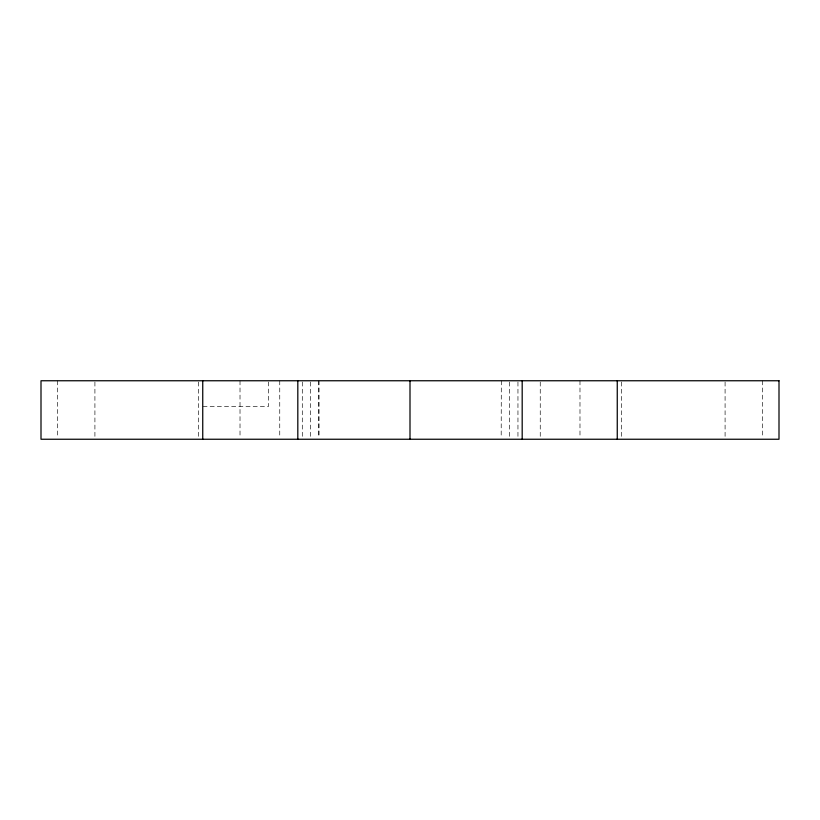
<?xml version="1.0" encoding="UTF-8"?>
<svg xmlns="http://www.w3.org/2000/svg" width="820" height="820" viewBox="0 0 820 820"><rect width="100%" height="100%" fill="white"/><g stroke="black" fill="none" stroke-linecap="round" stroke-linejoin="round"><path stroke-width="0.61" stroke-dasharray="4.1 3.07" d="M202.97 406.658L268.304 406.658L268.304 381.987M762.354 380.757L762.354 437.972M725.085 382.028L725.085 437.972M621.662 382.028L621.662 437.972M579.986 380.757L579.986 437.972M540.247 382.028L540.247 437.972M517.953 382.028L517.953 437.972M509.599 382.028L509.599 437.972M501.307 380.757L501.184 437.972M318.939 380.757L318.939 437.972M318.816 380.757L318.816 437.972M310.647 382.028L310.647 437.972M302.293 382.028L302.293 437.972M279.753 380.757L279.753 437.972M240.014 380.757L240.014 437.972M198.337 382.028L198.337 437.972M94.915 382.028L94.915 437.972M57.646 380.757L57.646 437.972"/><path stroke-width="1.23" d="M617.255 380.757L617.255 439.243M522.186 380.757L522.186 439.243M410 380.757L410 439.243M297.814 380.757L297.814 439.243M202.745 380.757L202.745 439.243M779 380.757L41 380.757L41 439.243L779 439.243L779 380.757"/></g></svg>
